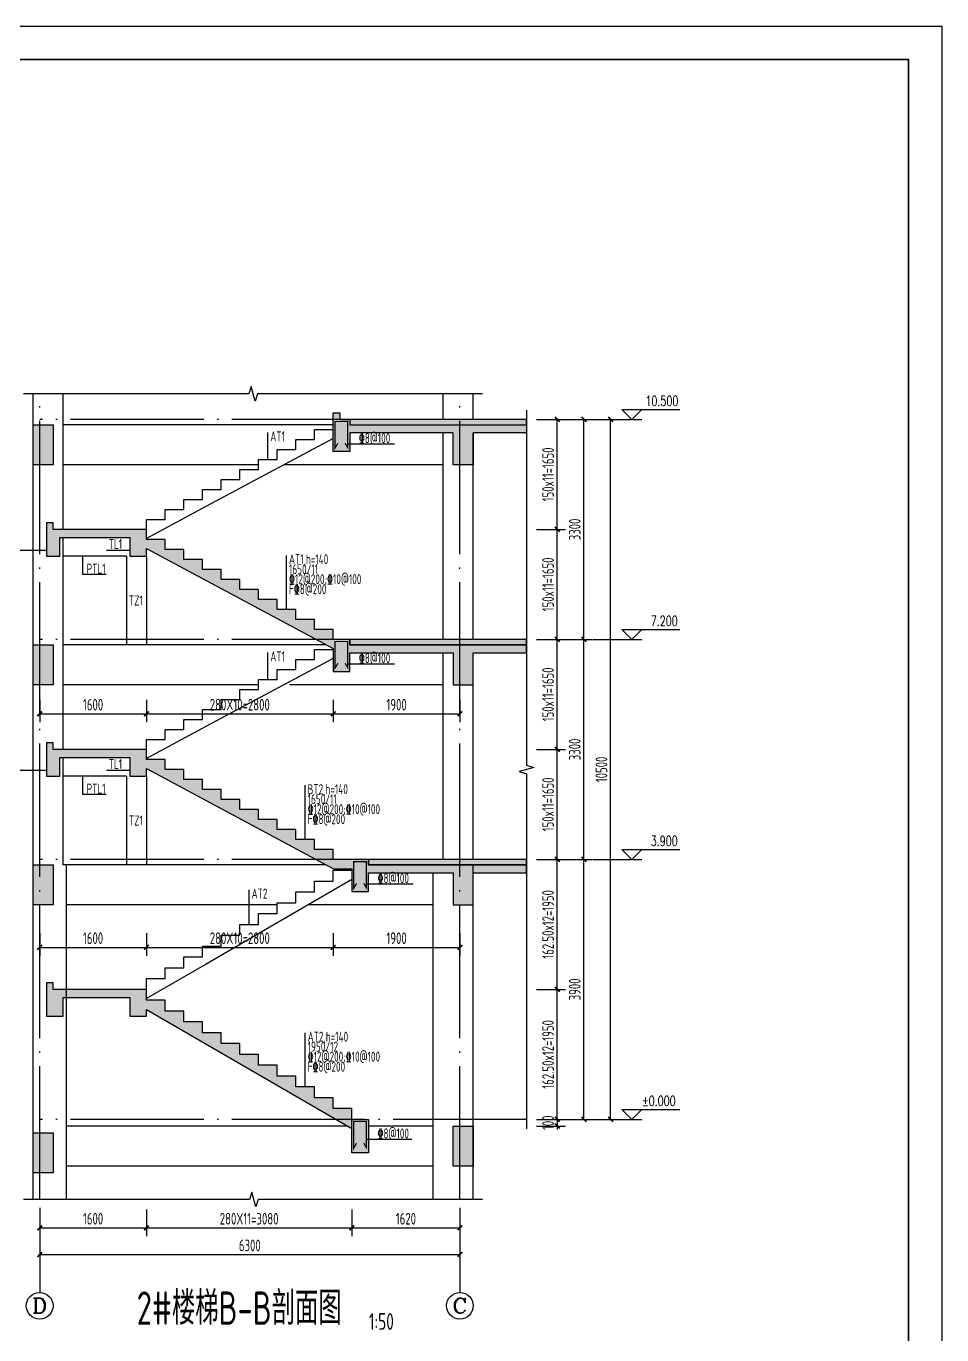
# Model space of a CAD drawing. Extents: x 9732137 to 18866768, y -962146 to 246094.
# Drawn here: x 9805381 to 9819107, y -638036 to -618406 of the extents above; entities that cross this region are included whole.
import ezdxf
from ezdxf.enums import TextEntityAlignment as Align

# ---------------------------------------------------------------- set-up
doc = ezdxf.new("R2010")
doc.units = 0
doc.header["$LTSCALE"] = 1000
doc.linetypes.add('DOTE', pattern=[2.42, 2, -0.2, 0.02, -0.2])
doc.layers.get('0').update_dxf_attribs({"linetype": 'CONTINUOUS'})
doc.layers.get('Defpoints').update_dxf_attribs({"linetype": 'CONTINUOUS'})
for name, color, linetype in [('AXIS', 1, 'DOTE'), ('AXIS_TEXT', 7, 'CONTINUOUS'), ('BORDER', 7, 'CONTINUOUS'), ('DIM_ELEV', 3, 'CONTINUOUS'), ('HATCH', 254, 'CONTINUOUS'), ('NUM', 7, 'CONTINUOUS'), ('PUB_DIM', 3, 'CONTINUOUS'), ('PUB_TEXT', 7, 'CONTINUOUS'), ('S_E_STAIR', 4, 'CONTINUOUS'), ('S_STAIR', 2, 'CONTINUOUS'), ('TEXT', 7, 'CONTINUOUS'), ('THIN', 7, 'CONTINUOUS'), ('WALL', 2, 'CONTINUOUS'), ('楼板负筋钢筋', 1, 'CONTINUOUS')]:
    doc.layers.add(name, color=color, linetype=linetype)
doc.styles.add('_TCH_AXIS', font='COMPLEX', dxfattribs={"bigfont": 'GBCBIG'})
doc.styles.add('_TCH_DIM', font='SIMPLEX', dxfattribs={"bigfont": 'GBCBIG'})
doc.styles.add('DIM_FONT', font='SIMPLEX', dxfattribs={"width": 0.7, "bigfont": 'GBCBIG'})
doc.styles.add('TSSD_Norm', font='Tssdeng.shx', dxfattribs={"width": 0.7, "bigfont": 'hztxt.shx'})
doc.styles.add('TSSD_Rein', font='Tssdeng.shx', dxfattribs={"width": 0.7, "bigfont": 'hztxt.shx'})
doc.dimstyles.new('_TCH_ARCH&&50', dxfattribs={"dimscale": 0.5, "dimtxt": 350, "dimasz": 100, "dimexe": 250, "dimexo": 300, "dimgap": 100, "dimtad": 1, "dimdec": 0, "dimzin": 0, "dimdsep": 46, "dimtxsty": 'DIM_FONT', "dimblk": 'ARCHTICK', "dimcen": 0.09, "dimclrt": 7, "dimazin": 2, "dimtfac": 1, "dimtdec": 0, "dimtix": 1, "dimtmove": 2, "dimatfit": 3, "dimfxl": 1, "dimtolj": 1, "dimtzin": 0, "dimarcsym": 0})

# ---------------------------------------------------------------- blocks, each defined once
blk = doc.blocks.new('_ArchTick')
at = {"color": 0, "linetype": 'ByBlock', "const_width": 0.5}
blk.add_lwpolyline([(-0.71, -0.71), (0.71, 0.71)], dxfattribs=at)
blk = doc.blocks.new('*D672')
at = {"layer": 'Defpoints', "color": 0}
for p in [(9805583, -636432), (9811883, -636432), (9811883, -636832)]:
    blk.add_point(p, dxfattribs=at)
at = {"layer": 'PUB_DIM', "color": 0, "lineweight": -2}
for p, q in [((9805583, -636582), (9805583, -636957)), ((9811883, -636582), (9811883, -636957)), ((9805583, -636832), (9811883, -636832))]:
    blk.add_line(p, q, dxfattribs=at)
at = {"layer": 'PUB_DIM', "color": 0, "lineweight": -2, "xscale": 50, "yscale": 50, "zscale": 50, "rotation": 180}
blk.add_blockref('_ArchTick', (9805583, -636832), dxfattribs=at)
at = {"layer": 'PUB_DIM', "color": 0, "lineweight": -2, "xscale": 50, "yscale": 50, "zscale": 50}
blk.add_blockref('_ArchTick', (9811883, -636832), dxfattribs=at)
at = {"layer": 'PUB_DIM', "color": 7, "insert": (9808733, -636695), "char_height": 175, "attachment_point": 5, "style": 'TSSD_Rein'}
blk.add_mtext('\\A1;6300', dxfattribs=at)
blk = doc.blocks.new('*D673')
at = {"layer": 'Defpoints', "color": 0}
for p in [(9805583, -636005), (9807183, -636005), (9807183, -636432)]:
    blk.add_point(p, dxfattribs=at)
at = {"layer": 'PUB_DIM', "color": 0, "lineweight": -2}
for p, q in [((9805583, -636155), (9805583, -636557)), ((9807183, -636155), (9807183, -636557)), ((9805583, -636432), (9807183, -636432))]:
    blk.add_line(p, q, dxfattribs=at)
at = {"layer": 'PUB_DIM', "color": 0, "lineweight": -2, "xscale": 50, "yscale": 50, "zscale": 50, "rotation": 180}
blk.add_blockref('_ArchTick', (9805583, -636432), dxfattribs=at)
at = {"layer": 'PUB_DIM', "color": 0, "lineweight": -2, "xscale": 50, "yscale": 50, "zscale": 50}
blk.add_blockref('_ArchTick', (9807183, -636432), dxfattribs=at)
at = {"layer": 'PUB_DIM', "color": 7, "insert": (9806383, -636295), "char_height": 175, "attachment_point": 5, "style": 'TSSD_Rein'}
blk.add_mtext('\\A1;1600', dxfattribs=at)
blk = doc.blocks.new('*D674')
at = {"layer": 'Defpoints', "color": 0}
for p in [(9810263, -636005), (9811883, -636005), (9811883, -636432)]:
    blk.add_point(p, dxfattribs=at)
at = {"layer": 'PUB_DIM', "color": 0, "lineweight": -2}
for p, q in [((9810263, -636155), (9810263, -636557)), ((9811883, -636155), (9811883, -636557)), ((9810263, -636432), (9811883, -636432))]:
    blk.add_line(p, q, dxfattribs=at)
at = {"layer": 'PUB_DIM', "color": 0, "lineweight": -2, "xscale": 50, "yscale": 50, "zscale": 50, "rotation": 180}
blk.add_blockref('_ArchTick', (9810263, -636432), dxfattribs=at)
at = {"layer": 'PUB_DIM', "color": 0, "lineweight": -2, "xscale": 50, "yscale": 50, "zscale": 50}
blk.add_blockref('_ArchTick', (9811883, -636432), dxfattribs=at)
at = {"layer": 'PUB_DIM', "color": 7, "insert": (9811073, -636295), "char_height": 175, "attachment_point": 5, "style": 'TSSD_Rein'}
blk.add_mtext('\\A1;1620', dxfattribs=at)
blk = doc.blocks.new('*D675')
at = {"layer": 'Defpoints', "color": 0}
for p in [(9807183, -636005), (9810263, -636005), (9810263, -636432)]:
    blk.add_point(p, dxfattribs=at)
at = {"layer": 'PUB_DIM', "color": 0, "lineweight": -2}
for p, q in [((9807183, -636155), (9807183, -636557)), ((9810263, -636155), (9810263, -636557)), ((9807183, -636432), (9810263, -636432))]:
    blk.add_line(p, q, dxfattribs=at)
at = {"layer": 'PUB_DIM', "color": 0, "lineweight": -2, "xscale": 50, "yscale": 50, "zscale": 50, "rotation": 180}
blk.add_blockref('_ArchTick', (9807183, -636432), dxfattribs=at)
at = {"layer": 'PUB_DIM', "color": 0, "lineweight": -2, "xscale": 50, "yscale": 50, "zscale": 50}
blk.add_blockref('_ArchTick', (9810263, -636432), dxfattribs=at)
at = {"layer": 'PUB_DIM', "color": 7, "insert": (9808723, -636295), "char_height": 175, "attachment_point": 5, "style": 'TSSD_Rein'}
blk.add_mtext('\\A1;280X11=3080', dxfattribs=at)
blk = doc.blocks.new('*D657')
at = {"layer": 'Defpoints', "color": 0}
for p in [(9812883, -629255), (9813342, -629255), (9812883, -630905)]:
    blk.add_point(p, dxfattribs=at)
at = {"layer": 'PUB_DIM', "color": 0, "lineweight": -2}
for p, q in [((9813033, -629255), (9813467, -629255)), ((9813342, -630905), (9813342, -629255)), ((9813033, -630905), (9813467, -630905))]:
    blk.add_line(p, q, dxfattribs=at)
at = {"layer": 'PUB_DIM', "color": 0, "lineweight": -2, "xscale": 50, "yscale": 50, "zscale": 50}
for p, rotation in [((9813342, -629255), 90), ((9813342, -630905), 270)]:
    blk.add_blockref('_ArchTick', p, dxfattribs=dict(at, rotation=rotation))
at = {"layer": 'PUB_DIM', "color": 7, "insert": (9813204, -630080), "char_height": 175, "attachment_point": 5, "rotation": 90, "style": 'TSSD_Rein'}
blk.add_mtext('\\A1;150x11=1650', dxfattribs=at)
blk = doc.blocks.new('*D658')
at = {"layer": 'Defpoints', "color": 0}
for p in [(9812883, -627605), (9813342, -627605), (9812883, -629255)]:
    blk.add_point(p, dxfattribs=at)
at = {"layer": 'PUB_DIM', "color": 0, "lineweight": -2}
for p, q in [((9813033, -627605), (9813467, -627605)), ((9813342, -629255), (9813342, -627605)), ((9813033, -629255), (9813467, -629255))]:
    blk.add_line(p, q, dxfattribs=at)
at = {"layer": 'PUB_DIM', "color": 0, "lineweight": -2, "xscale": 50, "yscale": 50, "zscale": 50}
for p, rotation in [((9813342, -627605), 90), ((9813342, -629255), 270)]:
    blk.add_blockref('_ArchTick', p, dxfattribs=dict(at, rotation=rotation))
at = {"layer": 'PUB_DIM', "color": 7, "insert": (9813204, -628430), "char_height": 175, "attachment_point": 5, "rotation": 90, "style": 'TSSD_Rein'}
blk.add_mtext('\\A1;150x11=1650', dxfattribs=at)
blk = doc.blocks.new('*D659')
at = {"layer": 'Defpoints', "color": 0}
for p in [(9812883, -625955), (9813342, -625955), (9812883, -627605)]:
    blk.add_point(p, dxfattribs=at)
at = {"layer": 'PUB_DIM', "color": 0, "lineweight": -2}
for p, q in [((9813033, -625955), (9813467, -625955)), ((9813342, -627605), (9813342, -625955)), ((9813033, -627605), (9813467, -627605))]:
    blk.add_line(p, q, dxfattribs=at)
at = {"layer": 'PUB_DIM', "color": 0, "lineweight": -2, "xscale": 50, "yscale": 50, "zscale": 50}
for p, rotation in [((9813342, -625955), 90), ((9813342, -627605), 270)]:
    blk.add_blockref('_ArchTick', p, dxfattribs=dict(at, rotation=rotation))
at = {"layer": 'PUB_DIM', "color": 7, "insert": (9813204, -626780), "char_height": 175, "attachment_point": 5, "rotation": 90, "style": 'TSSD_Rein'}
blk.add_mtext('\\A1;150x11=1650', dxfattribs=at)
blk = doc.blocks.new('*D660')
at = {"layer": 'Defpoints', "color": 0}
for p in [(9812883, -624305), (9813342, -624305), (9812883, -625955)]:
    blk.add_point(p, dxfattribs=at)
at = {"layer": 'PUB_DIM', "color": 0, "lineweight": -2}
for p, q in [((9813033, -624305), (9813467, -624305)), ((9813342, -625955), (9813342, -624305)), ((9813033, -625955), (9813467, -625955))]:
    blk.add_line(p, q, dxfattribs=at)
at = {"layer": 'PUB_DIM', "color": 0, "lineweight": -2, "xscale": 50, "yscale": 50, "zscale": 50}
for p, rotation in [((9813342, -624305), 90), ((9813342, -625955), 270)]:
    blk.add_blockref('_ArchTick', p, dxfattribs=dict(at, rotation=rotation))
at = {"layer": 'PUB_DIM', "color": 7, "insert": (9813204, -625130), "char_height": 175, "attachment_point": 5, "rotation": 90, "style": 'TSSD_Rein'}
blk.add_mtext('\\A1;150x11=1650', dxfattribs=at)
blk = doc.blocks.new('*D661')
at = {"layer": 'Defpoints', "color": 0}
for p in [(9812883, -630905), (9813742, -630905), (9812883, -634805)]:
    blk.add_point(p, dxfattribs=at)
at = {"layer": 'PUB_DIM', "color": 0, "lineweight": -2}
for p, q in [((9813033, -630905), (9813867, -630905)), ((9813742, -634805), (9813742, -630905)), ((9813033, -634805), (9813867, -634805))]:
    blk.add_line(p, q, dxfattribs=at)
at = {"layer": 'PUB_DIM', "color": 0, "lineweight": -2, "xscale": 50, "yscale": 50, "zscale": 50}
for p, rotation in [((9813742, -630905), 90), ((9813742, -634805), 270)]:
    blk.add_blockref('_ArchTick', p, dxfattribs=dict(at, rotation=rotation))
at = {"layer": 'PUB_DIM', "color": 7, "insert": (9813604, -632855), "char_height": 175, "attachment_point": 5, "rotation": 90, "style": 'TSSD_Rein'}
blk.add_mtext('\\A1;3900', dxfattribs=at)
blk = doc.blocks.new('*D662')
at = {"layer": 'Defpoints', "color": 0}
for p in [(9812883, -627605), (9813742, -627605), (9812883, -630905)]:
    blk.add_point(p, dxfattribs=at)
at = {"layer": 'PUB_DIM', "color": 0, "lineweight": -2}
for p, q in [((9813033, -627605), (9813867, -627605)), ((9813742, -630905), (9813742, -627605)), ((9813033, -630905), (9813867, -630905))]:
    blk.add_line(p, q, dxfattribs=at)
at = {"layer": 'PUB_DIM', "color": 0, "lineweight": -2, "xscale": 50, "yscale": 50, "zscale": 50}
for p, rotation in [((9813742, -627605), 90), ((9813742, -630905), 270)]:
    blk.add_blockref('_ArchTick', p, dxfattribs=dict(at, rotation=rotation))
at = {"layer": 'PUB_DIM', "color": 7, "insert": (9813604, -629255), "char_height": 175, "attachment_point": 5, "rotation": 90, "style": 'TSSD_Rein'}
blk.add_mtext('\\A1;3300', dxfattribs=at)
blk = doc.blocks.new('*D663')
at = {"layer": 'Defpoints', "color": 0}
for p in [(9812883, -624305), (9813742, -624305), (9812883, -627605)]:
    blk.add_point(p, dxfattribs=at)
at = {"layer": 'PUB_DIM', "color": 0, "lineweight": -2}
for p, q in [((9813033, -624305), (9813867, -624305)), ((9813742, -627605), (9813742, -624305)), ((9813033, -627605), (9813867, -627605))]:
    blk.add_line(p, q, dxfattribs=at)
at = {"layer": 'PUB_DIM', "color": 0, "lineweight": -2, "xscale": 50, "yscale": 50, "zscale": 50}
for p, rotation in [((9813742, -624305), 90), ((9813742, -627605), 270)]:
    blk.add_blockref('_ArchTick', p, dxfattribs=dict(at, rotation=rotation))
at = {"layer": 'PUB_DIM', "color": 7, "insert": (9813604, -625955), "char_height": 175, "attachment_point": 5, "rotation": 90, "style": 'TSSD_Rein'}
blk.add_mtext('\\A1;3300', dxfattribs=at)
blk = doc.blocks.new('*D664')
at = {"layer": 'Defpoints', "color": 0}
for p in [(9813283, -624305), (9814142, -624305), (9813283, -634805)]:
    blk.add_point(p, dxfattribs=at)
at = {"layer": 'PUB_DIM', "color": 0, "lineweight": -2}
for p, q in [((9813433, -624305), (9814267, -624305)), ((9814142, -634805), (9814142, -624305)), ((9813433, -634805), (9814267, -634805))]:
    blk.add_line(p, q, dxfattribs=at)
at = {"layer": 'PUB_DIM', "color": 0, "lineweight": -2, "xscale": 50, "yscale": 50, "zscale": 50}
for p, rotation in [((9814142, -624305), 90), ((9814142, -634805), 270)]:
    blk.add_blockref('_ArchTick', p, dxfattribs=dict(at, rotation=rotation))
at = {"layer": 'PUB_DIM', "color": 7, "insert": (9814004, -629555), "char_height": 175, "attachment_point": 5, "rotation": 90, "style": 'TSSD_Rein'}
blk.add_mtext('\\A1;10500', dxfattribs=at)
blk = doc.blocks.new('*D665')
at = {"layer": 'Defpoints', "color": 0}
for p in [(9812883, -634805), (9812883, -634905), (9813342, -634905)]:
    blk.add_point(p, dxfattribs=at)
at = {"layer": 'PUB_DIM', "color": 0, "lineweight": -2}
for p, q in [((9813033, -634805), (9813467, -634805)), ((9813342, -634805), (9813342, -634755)), ((9813342, -634805), (9813342, -634905)), ((9813033, -634905), (9813467, -634905)), ((9813342, -634905), (9813342, -634955))]:
    blk.add_line(p, q, dxfattribs=at)
at = {"layer": 'PUB_DIM', "color": 0, "lineweight": -2, "xscale": 50, "yscale": 50, "zscale": 50}
for p, rotation in [((9813342, -634805), 270), ((9813342, -634905), 90)]:
    blk.add_blockref('_ArchTick', p, dxfattribs=dict(at, rotation=rotation))
at = {"layer": 'PUB_DIM', "color": 7, "insert": (9813204, -634855), "char_height": 175, "attachment_point": 5, "rotation": 90, "style": 'TSSD_Rein'}
blk.add_mtext('\\A1;100', dxfattribs=at)
blk = doc.blocks.new('*D666')
at = {"layer": 'Defpoints', "color": 0}
for p in [(9805583, -631862), (9807183, -631862), (9807183, -632224)]:
    blk.add_point(p, dxfattribs=at)
at = {"layer": 'PUB_DIM', "color": 0, "lineweight": -2}
for p, q in [((9805583, -632012), (9805583, -632349)), ((9807183, -632012), (9807183, -632349)), ((9805583, -632224), (9807183, -632224))]:
    blk.add_line(p, q, dxfattribs=at)
at = {"layer": 'PUB_DIM', "color": 0, "lineweight": -2, "xscale": 50, "yscale": 50, "zscale": 50, "rotation": 180}
blk.add_blockref('_ArchTick', (9805583, -632224), dxfattribs=at)
at = {"layer": 'PUB_DIM', "color": 0, "lineweight": -2, "xscale": 50, "yscale": 50, "zscale": 50}
blk.add_blockref('_ArchTick', (9807183, -632224), dxfattribs=at)
at = {"layer": 'PUB_DIM', "color": 7, "insert": (9806383, -632087), "char_height": 175, "attachment_point": 5, "style": 'TSSD_Rein'}
blk.add_mtext('\\A1;1600', dxfattribs=at)
blk = doc.blocks.new('*D667')
at = {"layer": 'Defpoints', "color": 0}
for p in [(9807183, -631862), (9809983, -631862), (9809983, -632224)]:
    blk.add_point(p, dxfattribs=at)
at = {"layer": 'PUB_DIM', "color": 0, "lineweight": -2}
for p, q in [((9807183, -632012), (9807183, -632349)), ((9809983, -632012), (9809983, -632349)), ((9807183, -632224), (9809983, -632224))]:
    blk.add_line(p, q, dxfattribs=at)
at = {"layer": 'PUB_DIM', "color": 0, "lineweight": -2, "xscale": 50, "yscale": 50, "zscale": 50, "rotation": 180}
blk.add_blockref('_ArchTick', (9807183, -632224), dxfattribs=at)
at = {"layer": 'PUB_DIM', "color": 0, "lineweight": -2, "xscale": 50, "yscale": 50, "zscale": 50}
blk.add_blockref('_ArchTick', (9809983, -632224), dxfattribs=at)
at = {"layer": 'PUB_DIM', "color": 7, "insert": (9808583, -632087), "char_height": 175, "attachment_point": 5, "style": 'TSSD_Rein'}
blk.add_mtext('\\A1;280X10=2800', dxfattribs=at)
blk = doc.blocks.new('*D668')
at = {"layer": 'Defpoints', "color": 0}
for p in [(9809983, -631862), (9811883, -631862), (9811883, -632224)]:
    blk.add_point(p, dxfattribs=at)
at = {"layer": 'PUB_DIM', "color": 0, "lineweight": -2}
for p, q in [((9809983, -632012), (9809983, -632349)), ((9811883, -632012), (9811883, -632349)), ((9809983, -632224), (9811883, -632224))]:
    blk.add_line(p, q, dxfattribs=at)
at = {"layer": 'PUB_DIM', "color": 0, "lineweight": -2, "xscale": 50, "yscale": 50, "zscale": 50, "rotation": 180}
blk.add_blockref('_ArchTick', (9809983, -632224), dxfattribs=at)
at = {"layer": 'PUB_DIM', "color": 0, "lineweight": -2, "xscale": 50, "yscale": 50, "zscale": 50}
blk.add_blockref('_ArchTick', (9811883, -632224), dxfattribs=at)
at = {"layer": 'PUB_DIM', "color": 7, "insert": (9810933, -632087), "char_height": 175, "attachment_point": 5, "style": 'TSSD_Rein'}
blk.add_mtext('\\A1;1900', dxfattribs=at)
blk = doc.blocks.new('*D669')
at = {"layer": 'Defpoints', "color": 0}
for p in [(9805583, -628359), (9807183, -628359), (9807183, -628721)]:
    blk.add_point(p, dxfattribs=at)
at = {"layer": 'PUB_DIM', "color": 0, "lineweight": -2}
for p, q in [((9805583, -628509), (9805583, -628846)), ((9807183, -628509), (9807183, -628846)), ((9805583, -628721), (9807183, -628721))]:
    blk.add_line(p, q, dxfattribs=at)
at = {"layer": 'PUB_DIM', "color": 0, "lineweight": -2, "xscale": 50, "yscale": 50, "zscale": 50, "rotation": 180}
blk.add_blockref('_ArchTick', (9805583, -628721), dxfattribs=at)
at = {"layer": 'PUB_DIM', "color": 0, "lineweight": -2, "xscale": 50, "yscale": 50, "zscale": 50}
blk.add_blockref('_ArchTick', (9807183, -628721), dxfattribs=at)
at = {"layer": 'PUB_DIM', "color": 7, "insert": (9806383, -628584), "char_height": 175, "attachment_point": 5, "style": 'TSSD_Rein'}
blk.add_mtext('\\A1;1600', dxfattribs=at)
blk = doc.blocks.new('*D670')
at = {"layer": 'Defpoints', "color": 0}
for p in [(9807183, -628359), (9809983, -628359), (9809983, -628721)]:
    blk.add_point(p, dxfattribs=at)
at = {"layer": 'PUB_DIM', "color": 0, "lineweight": -2}
for p, q in [((9807183, -628509), (9807183, -628846)), ((9809983, -628509), (9809983, -628846)), ((9807183, -628721), (9809983, -628721))]:
    blk.add_line(p, q, dxfattribs=at)
at = {"layer": 'PUB_DIM', "color": 0, "lineweight": -2, "xscale": 50, "yscale": 50, "zscale": 50, "rotation": 180}
blk.add_blockref('_ArchTick', (9807183, -628721), dxfattribs=at)
at = {"layer": 'PUB_DIM', "color": 0, "lineweight": -2, "xscale": 50, "yscale": 50, "zscale": 50}
blk.add_blockref('_ArchTick', (9809983, -628721), dxfattribs=at)
at = {"layer": 'PUB_DIM', "color": 7, "insert": (9808583, -628584), "char_height": 175, "attachment_point": 5, "style": 'TSSD_Rein'}
blk.add_mtext('\\A1;280X10=2800', dxfattribs=at)
blk = doc.blocks.new('*D671')
at = {"layer": 'Defpoints', "color": 0}
for p in [(9809983, -628359), (9811883, -628359), (9811883, -628721)]:
    blk.add_point(p, dxfattribs=at)
at = {"layer": 'PUB_DIM', "color": 0, "lineweight": -2}
for p, q in [((9809983, -628509), (9809983, -628846)), ((9811883, -628509), (9811883, -628846)), ((9809983, -628721), (9811883, -628721))]:
    blk.add_line(p, q, dxfattribs=at)
at = {"layer": 'PUB_DIM', "color": 0, "lineweight": -2, "xscale": 50, "yscale": 50, "zscale": 50, "rotation": 180}
blk.add_blockref('_ArchTick', (9809983, -628721), dxfattribs=at)
at = {"layer": 'PUB_DIM', "color": 0, "lineweight": -2, "xscale": 50, "yscale": 50, "zscale": 50}
blk.add_blockref('_ArchTick', (9811883, -628721), dxfattribs=at)
at = {"layer": 'PUB_DIM', "color": 7, "insert": (9810933, -628584), "char_height": 175, "attachment_point": 5, "style": 'TSSD_Rein'}
blk.add_mtext('\\A1;1900', dxfattribs=at)
blk = doc.blocks.new('*D676')
at = {"layer": 'Defpoints', "color": 0}
for p in [(9812883, -632855), (9813342, -632855), (9812883, -634805)]:
    blk.add_point(p, dxfattribs=at)
at = {"layer": 'PUB_DIM', "color": 0, "lineweight": -2}
for p, q in [((9813033, -632855), (9813467, -632855)), ((9813342, -634805), (9813342, -632855)), ((9813033, -634805), (9813467, -634805))]:
    blk.add_line(p, q, dxfattribs=at)
at = {"layer": 'PUB_DIM', "color": 0, "lineweight": -2, "xscale": 50, "yscale": 50, "zscale": 50}
for p, rotation in [((9813342, -632855), 90), ((9813342, -634805), 270)]:
    blk.add_blockref('_ArchTick', p, dxfattribs=dict(at, rotation=rotation))
at = {"layer": 'PUB_DIM', "color": 7, "insert": (9813204, -633830), "char_height": 175, "attachment_point": 5, "rotation": 90, "style": 'TSSD_Rein'}
blk.add_mtext('\\A1;162.50x12=1950', dxfattribs=at)
blk = doc.blocks.new('*D677')
at = {"layer": 'Defpoints', "color": 0}
for p in [(9812883, -630905), (9813342, -630905), (9812883, -632855)]:
    blk.add_point(p, dxfattribs=at)
at = {"layer": 'PUB_DIM', "color": 0, "lineweight": -2}
for p, q in [((9813033, -630905), (9813467, -630905)), ((9813342, -632855), (9813342, -630905)), ((9813033, -632855), (9813467, -632855))]:
    blk.add_line(p, q, dxfattribs=at)
at = {"layer": 'PUB_DIM', "color": 0, "lineweight": -2, "xscale": 50, "yscale": 50, "zscale": 50}
for p, rotation in [((9813342, -630905), 90), ((9813342, -632855), 270)]:
    blk.add_blockref('_ArchTick', p, dxfattribs=dict(at, rotation=rotation))
at = {"layer": 'PUB_DIM', "color": 7, "insert": (9813204, -631880), "char_height": 175, "attachment_point": 5, "rotation": 90, "style": 'TSSD_Rein'}
blk.add_mtext('\\A1;162.50x12=1950', dxfattribs=at)

msp = doc.modelspace()

# ---------------------------------------------------------------- hatches: boundary and pattern name
at = {"layer": 'HATCH'}
h = msp.add_hatch(dxfattribs=at)
h.set_pattern_fill('ARMORED', color=256, scale=50, style=0)
h.set_pattern_definition([(50, (-188158.8, -116786.78), (358.630091, -31.3760675), [37.5, -412.5]), (355, (-188158.8, -116786.8), (-69.375667, 376.096067), [30, -330]), (100.4514, (-188128.92, -116789.4), (289.254691, 344.719771), [31.870095, -350.571056]), (46.1842, (-188158.8, -116686.8), (533.620524, -82.759507), [56.25, -618.75]), (96.6356, (-188114.34, -116693.7), (467.331353, 487.058935), [47.805144, -525.8565]), (351.1842, (-188158.8, -116686.8), (467.330973, 487.0593), [45, -495]), (21, (-188108.8, -116711.78), (298.453526, -201.309445), [37.5, -412.5]), (326, (-188108.8, -116711.8), (121.657666, 362.575023), [30, -330]), (71.4514, (-188083.94, -116728.56), (420.111314, 161.265248), [31.870095, -350.571056]), (37.5, (-188158.81, -116786.78), (6.0799277, 166.4469269), [0, -326, 0, -335, 0, -331.25]), (7.5, (-188158.8, -116786.78), (131.5347687, 197.205856), [0, -191, 0, -318.5, 0, -126.25]), (327.5, (-188270.31, -116786.78), (266.911218, -11.2774359), [0, -125, 0, -390, 0, -517.5]), (317.5, (-188320.3, -116786.78), (291.5930847, 50.052491), [0, -162.5, 0, -259, 0, -367.5]), (45, (-188158.8, -116786.78), (-176.776695, 176.776695), [])])
h.paths.add_polyline_path([(9810262.7, -634943.4), (9810262.7, -634642.2), (9809982.7, -634642.2), (9809982.7, -634479.7), (9809702.7, -634479.7), (9809702.7, -634317.2), (9809422.7, -634317.2), (9809422.7, -634154.7), (9809142.7, -634154.7), (9809142.7, -633992.2), (9808862.7, -633992.2), (9808862.7, -633829.7), (9808582.7, -633829.7), (9808582.7, -633667.2), (9808302.7, -633667.2), (9808302.7, -633504.7), (9808022.7, -633504.7), (9808022.7, -633342.2), (9807742.7, -633342.2), (9807742.7, -633179.7), (9807462.7, -633179.7), (9807462.7, -633017.2), (9807182.7, -633017.2), (9807182.7, -632854.7), (9805782.7, -632854.7), (9805782.7, -632754.7), (9805682.7, -632754.7), (9805682.7, -633254.7), (9805932.7, -633254.7), (9805932.7, -632974.7), (9806932.7, -632974.7), (9806932.7, -633254.7), (9807182.7, -633254.7), (9807182.7, -633155.9)])
h.paths.add_polyline_path([(9810262.7, -634804.7), (9810512.7, -634804.7), (9810512.7, -635304.7), (9810262.7, -635304.7)])
h.paths.add_polyline_path([(9811782.7, -634904.7), (9812082.7, -634904.7), (9812082.7, -635504.7), (9811782.7, -635504.7)])
h.paths.add_polyline_path([(9805482.7, -635004.7), (9805782.7, -635004.7), (9805782.7, -635604.7), (9805482.7, -635604.7)])
h.paths.add_polyline_path([(9805482.7, -630984.7), (9805782.7, -630984.7), (9805782.7, -631584.7), (9805482.7, -631584.7)])
h.paths.add_polyline_path([(9805782.7, -625954.7), (9805782.7, -625854.7), (9805682.7, -625854.7), (9805682.7, -626354.7), (9805882.7, -626354.7), (9805882.7, -626074.7), (9806932.7, -626074.7), (9806932.7, -626354.7), (9807182.7, -626354.7), (9807182.7, -626240.8), (9809982.7, -627740.8), (9809982.7, -628084.7), (9810232.7, -628084.7), (9810232.7, -627804.7), (9811782.7, -627804.7), (9811782.7, -628284.7), (9812082.7, -628284.7), (9812082.7, -627804.7), (9812882.7, -627804.7), (9812882.7, -627684.7), (9810232.7, -627684.7), (9810232.7, -627604.7), (9809982.7, -627604.7), (9809982.7, -627454.7), (9809702.7, -627454.7), (9809702.7, -627304.7), (9809422.7, -627304.7), (9809422.7, -627154.7), (9809142.7, -627154.7), (9809142.7, -627004.7), (9808862.7, -627004.7), (9808862.7, -626854.7), (9808582.7, -626854.7), (9808582.7, -626704.7), (9808302.7, -626704.7), (9808302.7, -626554.7), (9808022.7, -626554.7), (9808022.7, -626404.7), (9807742.7, -626404.7), (9807742.7, -626254.7), (9807462.7, -626254.7), (9807462.7, -626104.7), (9807182.7, -626104.7), (9807182.7, -625954.7)])
h.paths.add_polyline_path([(9805482.7, -627684.7), (9805782.7, -627684.7), (9805782.7, -628284.7), (9805482.7, -628284.7)])
h.paths.add_polyline_path([(9812082.7, -624504.7), (9812082.7, -624984.7), (9811782.7, -624984.7), (9811782.7, -624504.7), (9810232.7, -624504.7), (9810232.7, -624784.7), (9809982.7, -624784.7), (9809982.7, -624204.5), (9810082.7, -624204.5), (9810082.7, -624304.7), (9810232.7, -624304.7), (9810232.7, -624384.7), (9812882.7, -624384.7), (9812882.7, -624504.7)])
h.paths.add_polyline_path([(9805482.7, -624384.7), (9805782.7, -624384.7), (9805782.7, -624984.7), (9805482.7, -624984.7)])
h.paths.add_polyline_path([(9810262.7, -631384.7), (9810512.7, -631384.7), (9810512.7, -631104.7), (9811782.7, -631104.7), (9811782.7, -631584.7), (9812082.7, -631584.7), (9812082.7, -631104.7), (9812882.7, -631104.7), (9812882.7, -630984.7), (9810512.7, -630984.7), (9810512.7, -630904.7), (9809982.7, -630904.7), (9809982.7, -630754.7), (9809702.7, -630754.7), (9809702.7, -630604.7), (9809422.7, -630604.7), (9809422.7, -630454.7), (9809142.7, -630454.7), (9809142.7, -630304.7), (9808862.7, -630304.7), (9808862.7, -630154.7), (9808582.7, -630154.7), (9808582.7, -630004.7), (9808302.7, -630004.7), (9808302.7, -629854.7), (9808022.7, -629854.7), (9808022.7, -629704.7), (9807742.7, -629704.7), (9807742.7, -629554.7), (9807462.7, -629554.7), (9807462.7, -629404.7), (9807182.7, -629404.7), (9807182.7, -629254.7), (9805782.7, -629254.7), (9805782.7, -629154.7), (9805682.7, -629154.7), (9805682.7, -629654.7), (9805882.7, -629654.7), (9805882.7, -629374.7), (9806932.7, -629374.7), (9806932.7, -629654.7), (9807182.7, -629654.7), (9807182.7, -629540.8), (9809989.9, -631044.7), (9810262.7, -631044.7)])
h = msp.add_hatch(dxfattribs=at)
h.set_pattern_fill('CONCRETE', color=256, scale=20, style=0)
h.set_pattern_definition([(50, (-188158.81, -142174.28), (143.4520365, -12.550427), [15, -165]), (355, (-188158.81, -142174.28), (-27.7502667, 150.4384267), [12, -132]), (100.4514, (-188146.85, -142175.32), (115.7018763, 137.8879084), [12.748038, -140.2284224]), (46.1842, (-188158.8, -142134.28), (213.4482097, -33.103803), [22.5, -247.5]), (96.6356, (-188141.02, -142137.04), (186.932541, 194.823574), [19.1220576, -210.3426]), (351.1842, (-188158.8, -142134.28), (186.932389, 194.82372), [18, -198]), (21, (-188138.81, -142144.28), (119.3814104, -80.5237781), [15, -165]), (326, (-188138.81, -142144.28), (48.6630664, 145.030009), [12, -132]), (71.4514, (-188128.86, -142150.99), (168.0445257, 64.5060993), [12.748038, -140.2284224]), (37.5, (-188158.81, -142174.277), (2.43197106, 66.57877077), [0, -130.4, 0, -134, 0, -132.5]), (7.5, (-188158.81, -142174.28), (52.6139075, 78.8823424), [0, -76.4, 0, -127.4, 0, -50.5]), (327.5, (-188203.41, -142174.277), (106.76448723, -4.51097435), [0, -50, 0, -156, 0, -207]), (317.5, (-188223.41, -142174.28), (116.6372339, 20.0209965), [0, -65, 0, -103.6, 0, -147])])
h.paths.add_polyline_path([(9812882.7, -627604.7), (9810232.7, -627604.7), (9810232.7, -627684.7), (9812882.7, -627684.7)])
h.paths.add_polyline_path([(9812882.7, -624304.7), (9810232.7, -624304.7), (9810232.7, -624384.7), (9812882.7, -624384.7)])
h.paths.add_polyline_path([(9810512.7, -630904.7), (9810512.7, -630984.7), (9812882.7, -630984.7), (9812882.7, -630904.7)])

# ---------------------------------------------------------------- linework, layer by layer
for p, q in [((9805482.7, -636004.7), (9805482.7, -623919.7)), ((9805932.7, -625954.7), (9805932.7, -623919.7)), ((9811632.7, -624304.7), (9811632.7, -623919.7)), ((9812082.7, -624304.7), (9812082.7, -623919.7)), ((9811632.7, -627604.7), (9811632.7, -624504.7)), ((9812082.7, -627604.7), (9812082.7, -624504.7)), ((9805932.7, -629254.7), (9805932.7, -626074.7)), ((9811632.7, -630904.7), (9811632.7, -627804.7)), ((9812082.7, -630904.7), (9812082.7, -627804.7)), ((9805932.7, -630984.7), (9805932.7, -629374.7)), ((9805982.7, -636004.7), (9805982.7, -630984.7)), ((9811482.7, -636004.7), (9811482.7, -631104.7)), ((9812082.7, -636004.7), (9812082.7, -630984.7))]:
    msp.add_line(p, q)
at = {"layer": 'AXIS'}
for p, q in [((9805582.7, -636004.7), (9805582.7, -623919.7)), ((9811882.7, -636004.7), (9811882.7, -623919.7)), ((9812882.7, -624304.7), (9805582.7, -624304.7)), ((9812882.7, -627604.7), (9805582.7, -627604.7)), ((9812882.7, -630904.7), (9805582.7, -630904.7)), ((9812882.7, -634804.7), (9805582.7, -634804.7))]:
    msp.add_line(p, q, dxfattribs=at)
at = {"layer": 'BORDER'}
msp.add_lwpolyline([(9777056.8, -648106.3), (9777056.8, -618406.3), (9819106.8, -618406.3), (9819106.8, -648106.3)], close=True, dxfattribs=at)
at = {"layer": 'BORDER', "const_width": 25}
msp.add_lwpolyline([(9778306.8, -647606.3), (9778306.8, -618906.3), (9818606.8, -618906.3), (9818606.8, -647606.3)], close=True, dxfattribs=at)
at = {"layer": 'DIM_ELEV'}
for p, q in [((9814460, -624304.7), (9814310, -624154.7)), ((9814310, -624154.7), (9815178.8, -624154.7)), ((9814460, -624304.7), (9814610, -624154.7)), ((9813876.7, -624304.7), (9814610, -624304.7)), ((9814460, -627604.7), (9814310, -627454.7)), ((9814310, -627454.7), (9815178.8, -627454.7)), ((9814460, -627604.7), (9814610, -627454.7)), ((9813876.7, -627604.7), (9814610, -627604.7)), ((9813876.7, -630904.7), (9814610, -630904.7)), ((9814460, -630904.7), (9814310, -630754.7)), ((9814310, -630754.7), (9815178.8, -630754.7)), ((9814460, -630904.7), (9814610, -630754.7)), ((9813876.7, -634804.7), (9814610, -634804.7)), ((9814460, -634804.7), (9814310, -634654.7)), ((9814310, -634654.7), (9815178.8, -634654.7)), ((9814460, -634804.7), (9814610, -634654.7))]:
    msp.add_line(p, q, dxfattribs=at)
at = {"layer": 'PUB_DIM'}
for p, q in [((9805582.7, -636131.3), (9805582.7, -637400.6)), ((9805582.7, -636131.3), (9805582.7, -637400.6)), ((9811882.7, -636131.3), (9811882.7, -637400.6))]:
    msp.add_line(p, q, dxfattribs=at)
for centre in [(9805582.7, -637600.6), (9811882.7, -637600.6)]:
    msp.add_circle(centre, 200, dxfattribs=at)
at = {"layer": 'S_E_STAIR'}
for p, q in [((9809982.7, -624384.7), (9805932.7, -624384.7)), ((9808862.7, -624984.7), (9805932.7, -624984.7)), ((9811632.7, -624984.7), (9809247.5, -624984.7)), ((9809877.9, -627684.7), (9805932.7, -627684.7)), ((9808862.7, -628284.7), (9805932.7, -628284.7)), ((9811632.7, -628284.7), (9809330.1, -628284.7)), ((9809877.9, -630984.7), (9805932.7, -630984.7)), ((9809142.7, -631584.7), (9805982.7, -631584.7)), ((9811482.7, -631584.7), (9809610.1, -631584.7)), ((9810196, -634904.7), (9805982.7, -634904.7)), ((9811482.7, -634904.7), (9810512.7, -634904.7)), ((9811482.7, -635504.7), (9805982.7, -635504.7))]:
    msp.add_line(p, q, dxfattribs=at)
for points in [[(9807182.7, -625954.7), (9807182.7, -625804.7), (9807462.7, -625804.7), (9807462.7, -625654.7), (9807742.7, -625654.7), (9807742.7, -625504.7), (9808022.7, -625504.7), (9808022.7, -625354.7), (9808302.7, -625354.7), (9808302.7, -625204.7), (9808582.7, -625204.7), (9808582.7, -625054.7), (9808862.7, -625054.7), (9808862.7, -624904.7), (9809142.7, -624904.7), (9809142.7, -624754.7), (9809422.7, -624754.7), (9809422.7, -624604.7), (9809702.7, -624604.7), (9809702.7, -624454.7), (9809982.7, -624454.7), (9809982.7, -624304.7)], [(9809982.7, -624590.8), (9808149.8, -625572.8), (9807182.7, -626090.8)], [(9807182.7, -629254.7), (9807182.7, -629104.7), (9807462.7, -629104.7), (9807462.7, -628954.7), (9807742.7, -628954.7), (9807742.7, -628804.7), (9808022.7, -628804.7), (9808022.7, -628654.7), (9808302.7, -628654.7), (9808302.7, -628504.7), (9808582.7, -628504.7), (9808582.7, -628354.7), (9808862.7, -628354.7), (9808862.7, -628204.7), (9809142.7, -628204.7), (9809142.7, -628054.7), (9809422.7, -628054.7), (9809422.7, -627904.7), (9809702.7, -627904.7), (9809702.7, -627754.7), (9809982.7, -627754.7)], [(9809982.7, -627890.8), (9808149.8, -628872.8), (9807182.7, -629390.8)], [(9807182.7, -632854.7), (9807182.7, -632692.2), (9807462.7, -632692.2), (9807462.7, -632529.7), (9807742.7, -632529.7), (9807742.7, -632367.2), (9808022.7, -632367.2), (9808022.7, -632204.7), (9808302.7, -632204.7), (9808302.7, -632042.2), (9808582.7, -632042.2), (9808582.7, -631879.7), (9808862.7, -631879.7), (9808862.7, -631717.2), (9809142.7, -631717.2), (9809142.7, -631554.7), (9809422.7, -631554.7), (9809422.7, -631392.2), (9809702.7, -631392.2), (9809702.7, -631229.7), (9809982.7, -631229.7), (9809982.7, -631067.2), (9810262.7, -631067.2)], [(9810262.7, -631205.9), (9808077.6, -632474.1), (9807182.7, -632993.4)]]:
    msp.add_lwpolyline(points, dxfattribs=at)
at = {"layer": 'S_STAIR', "color": 2}
for points in [[(9812082.7, -624504.7), (9812082.7, -624984.7), (9811782.7, -624984.7), (9811782.7, -624504.7), (9810232.7, -624504.7), (9810232.7, -624784.7), (9809982.7, -624784.7), (9809982.7, -624204.5), (9810082.7, -624204.5), (9810082.7, -624304.7), (9810232.7, -624304.7), (9810232.7, -624384.7), (9812882.7, -624384.7), (9812882.7, -624384.7), (9812882.7, -624384.7), (9812882.7, -624504.7), (9812082.7, -624504.7)], [(9805782.7, -625954.7), (9805782.7, -625854.7), (9805682.7, -625854.7), (9805682.7, -626354.7), (9805882.7, -626354.7), (9805882.7, -626074.7), (9806932.7, -626074.7), (9806932.7, -626354.7), (9807182.7, -626354.7), (9807182.7, -626240.8), (9809982.7, -627740.8), (9809982.7, -628084.7), (9810232.7, -628084.7), (9810232.7, -627804.7), (9811782.7, -627804.7), (9811782.7, -628284.7), (9812082.7, -628284.7), (9812082.7, -627804.7), (9812882.7, -627804.7), (9812882.7, -627684.7), (9810232.7, -627684.7), (9810232.7, -627604.7), (9809982.7, -627604.7), (9809982.7, -627454.7), (9809702.7, -627454.7), (9809702.7, -627304.7), (9809422.7, -627304.7), (9809422.7, -627154.7), (9809142.7, -627154.7), (9809142.7, -627004.7), (9808862.7, -627004.7), (9808862.7, -626854.7), (9808582.7, -626854.7), (9808582.7, -626704.7), (9808302.7, -626704.7), (9808302.7, -626554.7), (9808022.7, -626554.7), (9808022.7, -626404.7), (9807742.7, -626404.7), (9807742.7, -626254.7), (9807462.7, -626254.7), (9807462.7, -626104.7), (9807182.7, -626104.7), (9807182.7, -625954.7), (9805782.7, -625954.7)], [(9809982.7, -630904.7), (9809982.7, -630754.7), (9809702.7, -630754.7), (9809702.7, -630604.7), (9809422.7, -630604.7), (9809422.7, -630454.7), (9809142.7, -630454.7), (9809142.7, -630304.7), (9808862.7, -630304.7), (9808862.7, -630154.7), (9808582.7, -630154.7), (9808582.7, -630004.7), (9808302.7, -630004.7), (9808302.7, -629854.7), (9808022.7, -629854.7), (9808022.7, -629704.7), (9807742.7, -629704.7), (9807742.7, -629554.7), (9807462.7, -629554.7), (9807462.7, -629404.7), (9807182.7, -629404.7), (9807182.7, -629254.7), (9805782.7, -629254.7), (9805782.7, -629154.7), (9805682.7, -629154.7), (9805682.7, -629654.7), (9805882.7, -629654.7), (9805882.7, -629374.7), (9806932.7, -629374.7), (9806932.7, -629654.7), (9807182.7, -629654.7), (9807182.7, -629540.8), (9809989.9, -631044.7), (9810262.7, -631044.7), (9810262.7, -631384.7), (9810512.7, -631384.7), (9810512.7, -631104.7), (9811782.7, -631104.7), (9811782.7, -631584.7), (9812082.7, -631584.7), (9812082.7, -631104.7), (9812882.7, -631104.7), (9812882.7, -630984.7), (9810512.7, -630984.7), (9810512.7, -630904.7), (9809982.7, -630904.7)], [(9810262.7, -634943.4), (9810262.7, -634642.2), (9809982.7, -634642.2), (9809982.7, -634479.7), (9809702.7, -634479.7), (9809702.7, -634317.2), (9809422.7, -634317.2), (9809422.7, -634154.7), (9809142.7, -634154.7), (9809142.7, -633992.2), (9808862.7, -633992.2), (9808862.7, -633829.7), (9808582.7, -633829.7), (9808582.7, -633667.2), (9808302.7, -633667.2), (9808302.7, -633504.7), (9808022.7, -633504.7), (9808022.7, -633342.2), (9807742.7, -633342.2), (9807742.7, -633179.7), (9807462.7, -633179.7), (9807462.7, -633017.2), (9807182.7, -633017.2), (9807182.7, -632854.7), (9805782.7, -632854.7), (9805782.7, -632754.7), (9805682.7, -632754.7), (9805682.7, -633254.7), (9805932.7, -633254.7), (9805932.7, -632974.7), (9806932.7, -632974.7), (9806932.7, -633254.7), (9807182.7, -633254.7), (9807182.7, -633155.9), (9810262.7, -634943.4)], [(9810262.7, -634804.7), (9810512.7, -634804.7), (9810512.7, -635304.7), (9810262.7, -635304.7), (9810262.7, -634804.7)]]:
    msp.add_lwpolyline(points, dxfattribs=at)
for points in [[(9805482.7, -624384.7), (9805782.7, -624384.7), (9805782.7, -624984.7), (9805482.7, -624984.7)], [(9812882.7, -624304.7), (9810232.7, -624304.7), (9810232.7, -624384.7), (9812882.7, -624384.7)], [(9805482.7, -627684.7), (9805782.7, -627684.7), (9805782.7, -628284.7), (9805482.7, -628284.7)], [(9812882.7, -627604.7), (9810232.7, -627604.7), (9810232.7, -627684.7), (9812882.7, -627684.7)], [(9812882.7, -630904.7), (9810512.7, -630904.7), (9810512.7, -630984.7), (9812882.7, -630984.7)], [(9805482.7, -630984.7), (9805782.7, -630984.7), (9805782.7, -631584.7), (9805482.7, -631584.7)], [(9805482.7, -635004.7), (9805782.7, -635004.7), (9805782.7, -635604.7), (9805482.7, -635604.7)], [(9811782.7, -634904.7), (9812082.7, -634904.7), (9812082.7, -635504.7), (9811782.7, -635504.7)]]:
    msp.add_lwpolyline(points, close=True, dxfattribs=at)
at = {"layer": 'TEXT'}
for p, q in [((9809002.7, -624904.7), (9809002.7, -624501.5)), ((9810200.2, -624669.8), (9810904.1, -624669.8)), ((9805086.2, -626264.5), (9805682.7, -626264.5)), ((9806228.4, -626633.7), (9806228.4, -626354.7)), ((9806586.3, -626264.5), (9806932.7, -626264.5)), ((9809282.7, -627154.7), (9809282.7, -626343.8)), ((9806581.7, -626633.7), (9806228.4, -626633.7)), ((9809002.7, -628204.7), (9809002.7, -627801.5)), ((9810200.2, -627969.8), (9810904.1, -627969.8)), ((9805086.2, -629564.5), (9805682.7, -629564.5)), ((9806228.4, -629933.7), (9806228.4, -629654.7)), ((9806586.3, -629564.5), (9806932.7, -629564.5)), ((9809562.7, -630604.7), (9809562.7, -629793.8)), ((9806581.7, -629933.7), (9806228.4, -629933.7)), ((9810480.2, -631271.6), (9811184.1, -631271.6)), ((9808722.7, -631879.7), (9808722.7, -631359.6)), ((9809562.7, -634317.2), (9809562.7, -633506.3)), ((9810480.2, -635100.2), (9811164.1, -635100.2))]:
    msp.add_line(p, q, dxfattribs=at)
at = {"layer": 'THIN'}
for points in [[(9812222.7, -623919.7), (9808847.7, -623919.7), (9808812.7, -624029.7), (9808752.7, -623809.7), (9808717.7, -623919.7), (9805342.7, -623919.7)], [(9812882.7, -624164.7), (9812882.7, -629489.7), (9812992.7, -629524.7), (9812772.7, -629584.7), (9812882.7, -629619.7), (9812882.7, -634944.7)], [(9812222.7, -636004.7), (9808857.7, -636004.7), (9808822.7, -636114.7), (9808762.7, -635894.7), (9808727.7, -636004.7), (9805342.7, -636004.7)]]:
    msp.add_lwpolyline(points, dxfattribs=at)
at = {"layer": 'WALL', "color": 0}
for p, q in [((9806882.7, -626354.7), (9805932.7, -626354.7)), ((9806882.7, -626354.7), (9806882.7, -627684.7)), ((9807182.7, -626354.7), (9807182.7, -627684.7)), ((9806882.7, -629654.7), (9805932.7, -629654.7)), ((9806882.7, -629654.7), (9806882.7, -630984.7)), ((9807182.7, -629654.7), (9807182.7, -630984.7))]:
    msp.add_line(p, q, dxfattribs=at)
at = {"layer": '楼板负筋钢筋', "const_width": 18}
for points in [[(9810161.2, -624661.7), (9810200.2, -624728.1), (9810200.2, -624336.2), (9810010.7, -624336.2), (9810010.7, -624735.7), (9810054.2, -624661.7)], [(9810161.2, -627961.7), (9810200.2, -628028.1), (9810200.2, -627636.2), (9810010.7, -627636.2), (9810010.7, -628035.7), (9810054.2, -627961.7)], [(9810441.2, -631263.5), (9810480.2, -631329.8), (9810480.2, -630938), (9810290.7, -630938), (9810290.7, -631337.5), (9810334.2, -631263.5)], [(9810441.2, -635161.7), (9810480.2, -635228.1), (9810480.2, -634836.2), (9810290.7, -634836.2), (9810290.7, -635235.7), (9810334.2, -635161.7)]]:
    msp.add_lwpolyline(points, dxfattribs=at)

# ---------------------------------------------------------------- texts
at = {"layer": 'AXIS_TEXT', "style": '_TCH_AXIS'}
for s, width, p, p2 in [('D', 1.235294, (9805469.6, -637713.7), (9805695.8, -637713.7)), ('C', 1.4, (9811769.6, -637713.7), (9811995.8, -637713.7))]:
    msp.add_text(s, height=226.3, dxfattribs=dict(at, width=width)).set_placement(p, p2, align=Align.FIT)
at = {"layer": 'NUM', "style": 'TSSD_Norm', "width": 0.7}
for s, height, p in [('2#楼梯B-B剖面图', 500, (9807036.9, -638036)), ('1:50', 250, (9810518.6, -638036))]:
    msp.add_text(s, height=height, dxfattribs=at).set_placement(p, align=Align.BOTTOM_LEFT)
at = {"layer": 'PUB_TEXT', "style": '_TCH_DIM', "width": 0.705882}
for s, p in [('10.500', (9814663.8, -624102.2)), ('7.200', (9814743.8, -627402.2)), ('3.900', (9814743.8, -630702.2)), ('%%P0.000', (9814613.8, -634602.2))]:
    msp.add_text(s, height=148.75, dxfattribs=at).set_placement(p)
at = {"layer": 'TEXT', "style": 'TSSD_Rein', "width": 0.7}
for s, p in [('AT1', (9809040.2, -624634.2)), ('%%1328@100', (9810366.9, -624660.2)), ('AT1,h=140', (9809320.2, -626476.4)), ('1650/11', (9809320.2, -626626.4)), ('F\x848@200', (9809320.2, -626926.4)), ('%%13212@200;%%13210@100', (9809320.2, -626776.4)), ('AT1', (9809040.2, -627934.2)), ('%%1328@100', (9810366.9, -627960.2)), ('1650/11', (9809600.2, -630076.4)), ('BT2,h=140', (9809600.2, -629926.4)), ('%%13212@200;%%13210@100', (9809600.2, -630226.4)), ('F\x848@200', (9809600.2, -630376.4)), ('%%1328@100', (9810646.9, -631262)), ('AT2', (9808760.2, -631492.3)), ('1950/12', (9809600.2, -633788.9)), ('AT2,h=140', (9809600.2, -633638.9)), ('%%13212@200;%%13210@100', (9809600.2, -633938.9)), ('F\x848@200', (9809600.2, -634088.9)), ('%%1328@100', (9810646.9, -635090.7))]:
    msp.add_text(s, height=150, dxfattribs=at).set_placement(p)
at = {"layer": 'TEXT', "ltscale": 99, "style": 'TSSD_Rein', "width": 0.7}
for s, p in [('TL1', (9806617.9, -626249.3)), ('PTL1', (9806287.1, -626618.5)), ('TZ1', (9806921, -627096.6)), ('TL1', (9806617.9, -629549.3)), ('PTL1', (9806287.1, -629918.5)), ('TZ1', (9806921, -630396.6))]:
    msp.add_text(s, height=150, dxfattribs=at).set_placement(p)

# ---------------------------------------------------------------- dimensions: what is measured, and where the dimension line sits
at = {"layer": 'PUB_DIM'}
for p1, p2, distance, text, picture, middle in [((9812882.7, -625954.7), (9812882.7, -624304.7), -459, '150x11=1650', '*D660', (9813204.2, -625129.7)), ((9812882.7, -627604.7), (9812882.7, -625954.7), -459, '150x11=1650', '*D659', (9813204.2, -626779.7)), ((9812882.7, -629254.7), (9812882.7, -627604.7), -459, '150x11=1650', '*D658', (9813204.2, -628429.7)), ((9807182.7, -628358.8), (9809982.7, -628358.8), -362.4, '280X10=2800', '*D670', (9808582.7, -628583.7)), ((9812882.7, -630904.7), (9812882.7, -629254.7), -459, '150x11=1650', '*D657', (9813204.2, -630079.7)), ((9812882.7, -632854.7), (9812882.7, -630904.7), -459, '162.50x12=1950', '*D677', (9813204.2, -631879.7)), ((9807182.7, -631861.7), (9809982.7, -631861.7), -362.4, '280X10=2800', '*D667', (9808582.7, -632086.6)), ((9812882.7, -634804.7), (9812882.7, -632854.7), -459, '162.50x12=1950', '*D676', (9813204.2, -633829.7)), ((9807182.7, -636004.7), (9810262.7, -636004.7), -427.4, '280X11=3080', '*D675', (9808722.7, -636294.6))]:
    dim = msp.add_aligned_dim(p1=p1, p2=p2, distance=distance, text=text, dimstyle='_TCH_ARCH&&50', override={"dimtxsty": 'TSSD_Rein'}, dxfattribs=at)
    dim.commit()
    dim.dimension.update_dxf_attribs({"geometry": picture, "text_midpoint": middle})
for p1, p2, distance, picture, middle in [((9812882.7, -627604.7), (9812882.7, -624304.7), -859, '*D663', (9813604.2, -625954.7)), ((9813282.7, -634804.7), (9813282.7, -624304.7), -859, '*D664', (9814004.2, -629554.7)), ((9812882.7, -630904.7), (9812882.7, -627604.7), -859, '*D662', (9813604.2, -629254.7)), ((9805582.7, -628358.8), (9807182.7, -628358.8), -362.4, '*D669', (9806382.7, -628583.7)), ((9809982.7, -628358.8), (9811882.7, -628358.8), -362.4, '*D671', (9810932.7, -628583.7)), ((9812882.7, -634804.7), (9812882.7, -630904.7), -859, '*D661', (9813604.2, -632854.7)), ((9805582.7, -631861.7), (9807182.7, -631861.7), -362.4, '*D666', (9806382.7, -632086.6)), ((9809982.7, -631861.7), (9811882.7, -631861.7), -362.4, '*D668', (9810932.7, -632086.6)), ((9805582.7, -636004.7), (9807182.7, -636004.7), -427.4, '*D673', (9806382.7, -636294.6)), ((9810262.7, -636004.7), (9811882.7, -636004.7), -427.4, '*D674', (9811072.7, -636294.6)), ((9805582.7, -636432.1), (9811882.7, -636432.1), -400.4, '*D672', (9808732.7, -636695))]:
    dim = msp.add_aligned_dim(p1=p1, p2=p2, distance=distance, dimstyle='_TCH_ARCH&&50', override={"dimtxsty": 'TSSD_Rein'}, dxfattribs=at)
    dim.commit()
    dim.dimension.update_dxf_attribs({"geometry": picture, "text_midpoint": middle})
dim = msp.add_linear_dim(base=(9813341.7, -634904.7), p1=(9812882.7, -634804.7), p2=(9812882.7, -634904.7), angle=90, dimstyle='_TCH_ARCH&&50', override={"dimtxsty": 'TSSD_Rein'}, dxfattribs=at)
dim.commit()
dim.dimension.update_dxf_attribs({"geometry": '*D665', "text_midpoint": (9813204.2, -634854.7)})

doc.saveas('drawing.dxf')
